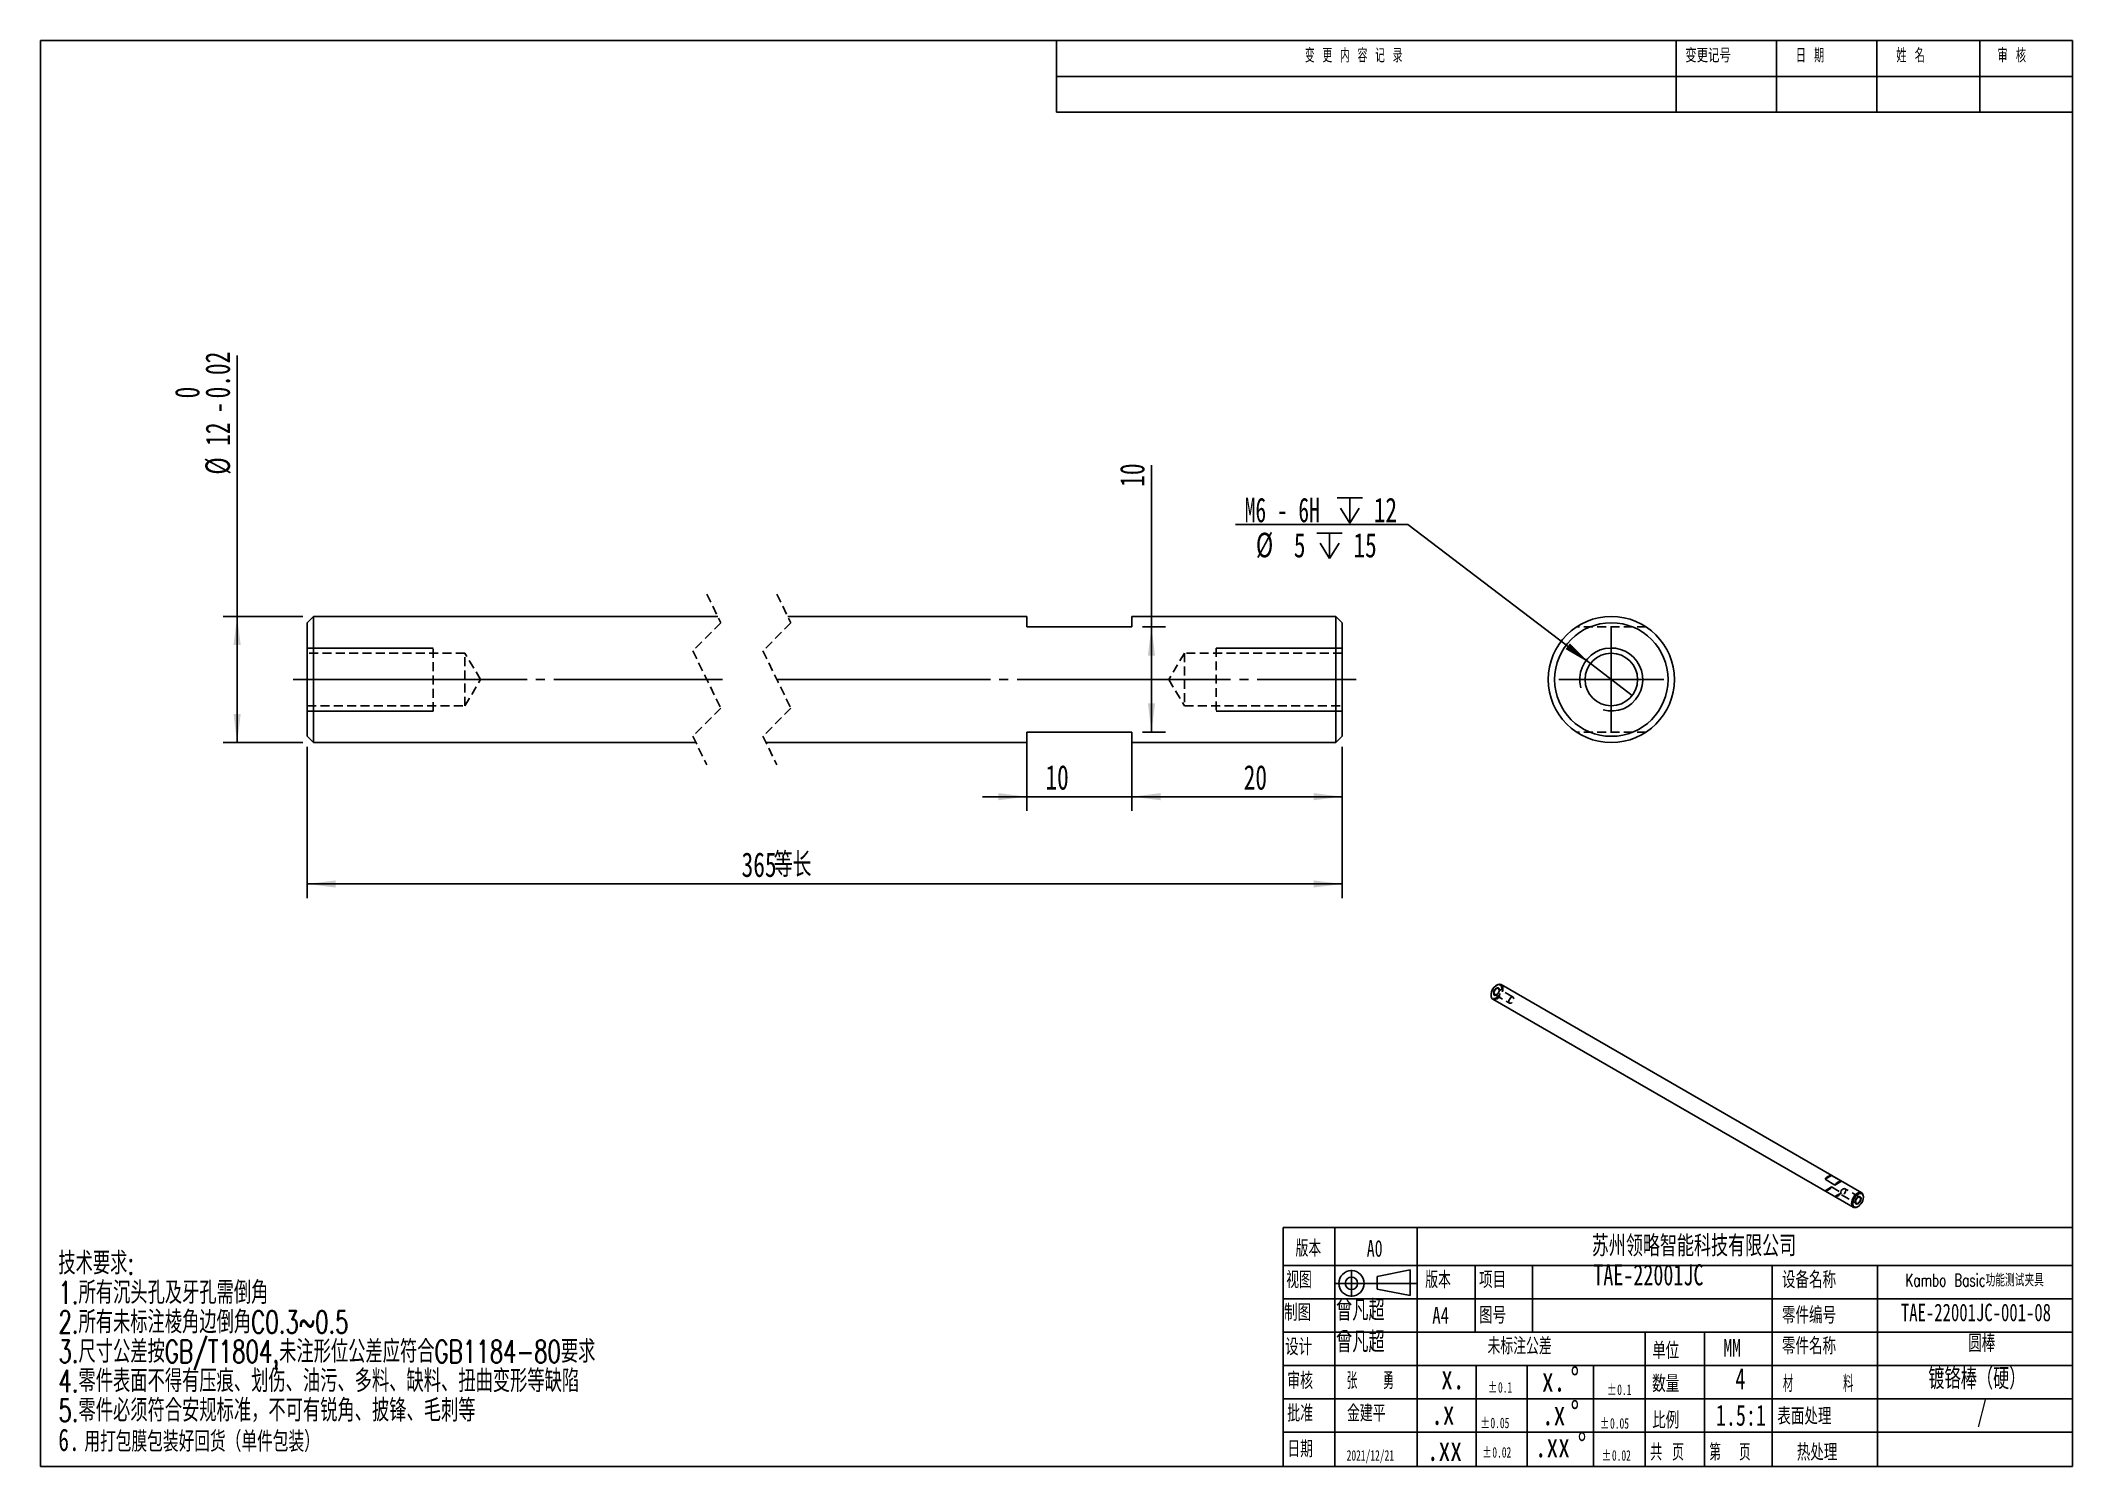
# Model space of a CAD drawing. Extents: x 2 to 292, y 3 to 207.
import ezdxf

# ---------------------------------------------------------------- set-up
doc = ezdxf.new("R2010")
doc.units = 0
for name, pattern in [('SLD-中心线', [34.29, 30.48, -1.27, 1.27, -1.27]), ('SLD-实线', [0]), ('SLD-虚线', [1.905, 1.27, -0.635])]:
    doc.linetypes.add(name, pattern=pattern)
doc.layers.get('0').update_dxf_attribs({"linetype": 'CONTINUOUS'})
for name, color, linetype in [('FORMAT', 7, 'SLD-实线'), ('图层1', 5, 'SLD-中心线'), ('图层7', 7, 'SLD-实线'), ('图框', 7, 'SLD-实线'), ('粗实线', 7, 'SLD-实线')]:
    doc.layers.add(name, color=color, linetype=linetype)
doc.styles.add('SLDTEXTSTYLE0', font='TXT', dxfattribs={"width": 0.7, "bigfont": 'bigfont'})
doc.styles.add('SLDTEXTSTYLE1', font='TXT', dxfattribs={"width": 0.736842, "bigfont": 'bigfont'})
doc.styles.add('SLDTEXTSTYLE10', font='TXT', dxfattribs={"width": 0.642857})
doc.styles.add('SLDTEXTSTYLE2', font='TXT', dxfattribs={"width": 0.7})
doc.styles.add('SLDTEXTSTYLE3', font='TXT', dxfattribs={"width": 0.663})
doc.styles.add('SLDTEXTSTYLE4', font='TXT', dxfattribs={"width": 0.559211, "bigfont": 'bigfont'})
doc.styles.add('SLDTEXTSTYLE5', font='TXT', dxfattribs={"width": 0.736842})
doc.styles.add('SLDTEXTSTYLE6', font='TXT', dxfattribs={"width": 0.629187, "bigfont": 'bigfont'})
doc.styles.add('SLDTEXTSTYLE7', font='TXT', dxfattribs={"width": 0.657895, "bigfont": 'bigfont'})
doc.styles.add('SLDTEXTSTYLE8', font='TXT', dxfattribs={"width": 0.618421, "bigfont": 'bigfont'})
doc.styles.add('SLDTEXTSTYLE9', font='TXT', dxfattribs={"width": 0.58, "bigfont": 'bigfont'})
doc.dimstyles.new('SLDDIMSTYLE0', dxfattribs={"dimtxt": 3.5, "dimasz": 4.08, "dimexe": 0, "dimexo": 0.0625, "dimgap": 0.875, "dimtad": 2, "dimlfac": 0.666667, "dimrnd": 1e-09, "dimzin": 12, "dimtxsty": 'SLDTEXTSTYLE2', "dimsah": 1, "dimcen": 0.09, "dimazin": 3, "dimtfac": 1, "dimtofl": 0, "dimtmove": 0, "dimatfit": 3, "dimtolj": 1, "dimtzin": 12})
doc.dimstyles.new('SLDDIMSTYLE1', dxfattribs={"dimtxt": 3.5, "dimasz": 4.08, "dimexe": 0, "dimexo": 0.0625, "dimgap": 0.875, "dimtad": 2, "dimlfac": 0.666667, "dimrnd": 1e-09, "dimzin": 12, "dimtxsty": 'SLDTEXTSTYLE2', "dimsah": 1, "dimcen": 0.09, "dimazin": 3, "dimtol": 1, "dimtm": 0.02, "dimtfac": 1, "dimtofl": 0, "dimtmove": 0, "dimatfit": 3, "dimtolj": 1})
doc.dimstyles.new('SLDDIMSTYLE2', dxfattribs={"dimtxt": 3.5, "dimasz": 4.08, "dimexe": 0, "dimexo": 0.0625, "dimgap": 0.875, "dimtad": 2, "dimlfac": 0.666667, "dimrnd": 1e-09, "dimzin": 12, "dimtxsty": 'SLDTEXTSTYLE2', "dimsah": 1, "dimcen": 0.09, "dimazin": 3, "dimtfac": 1, "dimtmove": 0, "dimatfit": 3, "dimtolj": 1, "dimtzin": 12})
doc.dimstyles.new('SLDDIMSTYLE3', dxfattribs={"dimtxt": 3.5, "dimasz": 4.08, "dimexe": 0, "dimexo": 0.0625, "dimgap": 0.875, "dimtad": 0, "dimtih": 1, "dimtoh": 1, "dimdec": 6, "dimlfac": 0.666667, "dimrnd": 1e-09, "dimzin": 12, "dimtxsty": 'SLDTEXTSTYLE2', "dimblk1": 'NONE', "dimsah": 1, "dimcen": 0, "dimazin": 3, "dimtfac": 1, "dimtmove": 0, "dimatfit": 3, "dimtolj": 1, "dimtzin": 12})

# ---------------------------------------------------------------- blocks, each defined once
blk = doc.blocks.new('SW_NOTE_0')
at = {"layer": '图层7', "color": 0, "char_height": 1.5, "attachment_point": 1, "style": 'SLDTEXTSTYLE3'}
for s, insert in [('%%p', (0, 1.93)), ('0.05', (1.44, 1.93))]:
    blk.add_mtext(s, dxfattribs=dict(at, insert=insert))
blk = doc.blocks.new('SW_NOTE_1')
at = {"layer": '图层7', "color": 0, "char_height": 1.5, "attachment_point": 1, "style": 'SLDTEXTSTYLE3'}
for s, insert in [('%%p', (0, 1.93)), ('0.02', (1.44, 1.93))]:
    blk.add_mtext(s, dxfattribs=dict(at, insert=insert))
blk = doc.blocks.new('SW_NOTE_2')
at = {"layer": '图层7', "color": 0, "char_height": 1.5, "attachment_point": 1, "style": 'SLDTEXTSTYLE3'}
for s, insert in [('%%p', (0, 1.93)), ('0.1', (1.44, 1.93))]:
    blk.add_mtext(s, dxfattribs=dict(at, insert=insert))
blk = doc.blocks.new('SW_NOTE_3')
at = {"layer": '图层7', "color": 0, "attachment_point": 1}
for s, insert, char_height, style in [('\\M+18B5A术\\M+19776\\M+18B81:', (0, 4.13), 3.2, 'SLDTEXTSTYLE0'), ('1.\\M+18F8A\\M+1974C沉头\\M+18D45\\M+18B79\\M+189E5\\M+18D45\\M+18EF9\\M+1937C\\M+18A70', (0, -0.07), 3.2, 'SLDTEXTSTYLE0'), ('2.\\M+18F8A\\M+1974C\\M+196A2标\\M+1928D棱\\M+18A70边\\M+1937C\\M+18A70C0.3~0.5', (0, -4.27), 3.2, 'SLDTEXTSTYLE0'), ('3.\\M+18EDA\\M+190A1\\M+18CF6\\M+18DB7\\M+188C2GB/T1804,\\M+196A2\\M+1928D\\M+18C60\\M+188CA\\M+18CF6\\M+18DB7应\\M+19584\\M+18D87GB1184-80\\M+19776\\M+18B81', (0, -8.47), 3.2, 'SLDTEXTSTYLE0'), ('4.\\M+197EB\\M+18C8F\\M+1955C\\M+196CA\\M+19573\\M+193BE\\M+1974C压\\M+18DAD\\M+18141划伤\\M+18141\\M+196FB污\\M+18141\\M+191BD\\M+197BF\\M+18141\\M+1E39E\\M+197BF\\M+18141扭\\M+18BC8变\\M+18C60\\M+19399\\M+1E39E\\M+1E89C', (0, -12.67), 3.2, 'SLDTEXTSTYLE0'), ('5.\\M+197EB\\M+18C8F\\M+1954B须\\M+19584\\M+18D87\\M+188C0规标\\M+18F79\\M+18143\\M+19573\\M+189C2\\M+1974C锐\\M+18A70\\M+18141\\M+194E2锋\\M+18141\\M+196D1\\M+18E68\\M+19399', (0, -16.87), 3.2, 'SLDTEXTSTYLE0'), ('6.', (0, -21.07), 3.2, 'SLDTEXTSTYLE2'), ('\\M+19770\\M+191C5\\M+195EF\\M+1968C\\M+195EF\\M+19195\\M+18D44\\M+189F1货\\M+18169单\\M+18C8F\\M+195EF\\M+19195\\M+1816A', (3.72, -21.47), 2.91042, 'SLDTEXTSTYLE0')]:
    blk.add_mtext(s, dxfattribs=dict(at, insert=insert, char_height=char_height, style=style))
blk = doc.blocks.new('SW_NOTE_4')
at = {"layer": '图层7', "color": 0, "char_height": 3.5, "attachment_point": 1, "style": 'SLDTEXTSTYLE2'}
for s, insert in [('.x', (0, 4.51)), ('%%d', (4.07, 4.51))]:
    blk.add_mtext(s, dxfattribs=dict(at, insert=insert))
blk = doc.blocks.new('SW_NOTE_5')
at = {"layer": '图层7', "color": 0, "char_height": 3.5, "attachment_point": 1, "style": 'SLDTEXTSTYLE2'}
for s, insert in [('x.', (0, 4.51)), ('%%d', (4.07, 4.51))]:
    blk.add_mtext(s, dxfattribs=dict(at, insert=insert))
blk = doc.blocks.new('SW_NOTE_6')
at = {"layer": '图层7', "color": 0, "char_height": 3.5, "attachment_point": 1, "style": 'SLDTEXTSTYLE2'}
for s, insert in [('.xx', (0, 4.51)), ('%%d', (6.11, 4.51))]:
    blk.add_mtext(s, dxfattribs=dict(at, insert=insert))
blk = doc.blocks.new('SW_NOTE_7')
at = {"layer": '图层7', "color": 0, "char_height": 1.5, "attachment_point": 1, "style": 'SLDTEXTSTYLE3'}
for s, insert in [('%%p', (0, 1.93)), ('0.1', (1.44, 1.93))]:
    blk.add_mtext(s, dxfattribs=dict(at, insert=insert))
blk = doc.blocks.new('SW_NOTE_8')
at = {"layer": '图层7', "color": 0, "char_height": 1.5, "attachment_point": 1, "style": 'SLDTEXTSTYLE3'}
for s, insert in [('%%p', (0, 1.93)), ('0.05', (1.44, 1.93))]:
    blk.add_mtext(s, dxfattribs=dict(at, insert=insert))
blk = doc.blocks.new('SW_NOTE_9')
at = {"layer": '图层7', "color": 0, "char_height": 1.5, "attachment_point": 1, "style": 'SLDTEXTSTYLE3'}
for s, insert in [('%%p', (0, 1.93)), ('0.02', (1.44, 1.93))]:
    blk.add_mtext(s, dxfattribs=dict(at, insert=insert))
blk = doc.blocks.new('_D')
at = {"layer": '图框', "color": 5}
for p, q in [((40.25, 105.79), (40.25, 84.21)), ((187.97, 105.79), (187.97, 84.21)), ((40.25, 86.21), (187.97, 86.21))]:
    blk.add_line(p, q, dxfattribs=at)
for points in [[(40.25, 86.21), (44.33, 85.7), (44.33, 86.72)], [(187.97, 86.21), (183.89, 86.72), (183.89, 85.7)]]:
    blk.add_solid(points, dxfattribs=at)
at = {"layer": '图框', "color": 5, "char_height": 3.5, "attachment_point": 1}
for s, insert, style in [('365', (102.25, 90.72), 'SLDTEXTSTYLE2'), ('\\M+19399长', (106.85, 90.72), 'SLDTEXTSTYLE0')]:
    blk.add_mtext(s, dxfattribs=dict(at, insert=insert, style=style))
blk = doc.blocks.new('_D_1')
at = {"layer": '图框', "color": 5}
for p, q in [((30.25, 124.39), (30.25, 161.65)), ((39.65, 124.39), (28.25, 124.39)), ((30.25, 124.39), (30.25, 106.39)), ((39.65, 106.39), (28.25, 106.39))]:
    blk.add_line(p, q, dxfattribs=at)
for points in [[(30.25, 124.39), (29.74, 120.31), (30.76, 120.31)], [(30.25, 106.39), (30.76, 110.47), (29.74, 110.47)]]:
    blk.add_solid(points, dxfattribs=at)
at = {"layer": '图框', "color": 5, "char_height": 3.5, "attachment_point": 1, "rotation": 90, "style": 'SLDTEXTSTYLE2'}
for s, insert in [('0.02', (25.72, 155.51)), ('0', (21.37, 155.51)), ('-', (25.72, 153.35)), ('12', (25.74, 148.74)), ('%%c', (25.72, 144.63))]:
    blk.add_mtext(s, dxfattribs=dict(at, insert=insert))
blk = doc.blocks.new('_D_2')
at = {"layer": '图框', "color": 5}
for p, q in [((157.97, 104.89), (157.97, 96.67)), ((187.97, 105.79), (187.97, 96.67)), ((157.97, 98.67), (187.97, 98.67))]:
    blk.add_line(p, q, dxfattribs=at)
for points in [[(157.97, 98.67), (162.05, 98.16), (162.05, 99.18)], [(187.97, 98.67), (183.89, 99.18), (183.89, 98.16)]]:
    blk.add_solid(points, dxfattribs=at)
at = {"layer": '图框', "color": 5, "insert": (173.92, 103.18), "char_height": 3.5, "attachment_point": 1, "style": 'SLDTEXTSTYLE2'}
blk.add_mtext('20', dxfattribs=at)
blk = doc.blocks.new('_D_3')
at = {"layer": '图框', "color": 5}
for p, q in [((142.97, 106.39), (142.97, 96.67)), ((157.97, 106.39), (157.97, 96.67)), ((142.97, 98.67), (136.62, 98.67)), ((157.97, 98.67), (142.97, 98.67)), ((157.97, 98.67), (164.32, 98.67))]:
    blk.add_line(p, q, dxfattribs=at)
for points in [[(142.97, 98.67), (138.89, 99.18), (138.89, 98.16)], [(157.97, 98.67), (162.05, 98.16), (162.05, 99.18)]]:
    blk.add_solid(points, dxfattribs=at)
at = {"layer": '图框', "color": 5, "insert": (145.62, 103.18), "char_height": 3.5, "attachment_point": 1, "style": 'SLDTEXTSTYLE2'}
blk.add_mtext('10', dxfattribs=at)
blk = doc.blocks.new('_D_4')
at = {"layer": '图框', "color": 5}
for p, q in [((160.76, 122.89), (160.76, 145.97)), ((159.47, 122.89), (162.76, 122.89)), ((160.76, 122.89), (160.76, 107.89)), ((159.47, 107.89), (162.76, 107.89))]:
    blk.add_line(p, q, dxfattribs=at)
for points in [[(160.76, 122.89), (160.25, 118.81), (161.27, 118.81)], [(160.76, 107.89), (161.27, 111.97), (160.25, 111.97)]]:
    blk.add_solid(points, dxfattribs=at)
at = {"layer": '图框', "color": 5, "insert": (156.25, 142.9), "char_height": 3.5, "attachment_point": 1, "rotation": 90, "style": 'SLDTEXTSTYLE2'}
blk.add_mtext('10', dxfattribs=at)
blk = doc.blocks.new('SW_SYMBOL_HOLE_DEPTH')
at = {"layer": '图框', "color": 0}
for p, q in [((0, 875), (800, 875)), ((400, 875), (400, 75)), ((100, 555), (400, 75)), ((700, 555), (400, 75))]:
    blk.add_line(p, q, dxfattribs=at)
blk = doc.blocks.new('_D_5')
at = {"layer": '图框', "color": 5}
for p, q in [((197.36, 137.53), (172.76, 137.53)), ((223.41, 117.66), (197.36, 137.53)), ((229.37, 113.12), (223.41, 117.66))]:
    blk.add_line(p, q, dxfattribs=at)
blk.add_solid([(223.41, 117.66), (220.47, 120.54), (219.86, 119.73)], dxfattribs=at)
at = {"layer": '图框', "color": 5, "xscale": 0.004511737089201878, "yscale": 0.004511737089201878, "zscale": 0.004511737089201878}
for p in [(187.27, 137.35), (184.37, 132.33)]:
    blk.add_blockref('SW_SYMBOL_HOLE_DEPTH', p, dxfattribs=at)
at = {"layer": '图框', "color": 5, "char_height": 3.5, "attachment_point": 1}
for s, insert, style in [('M6 - 6H', (174.07, 141.34), 'SLDTEXTSTYLE10'), ('12', (192.48, 141.34), 'SLDTEXTSTYLE2'), ('%%c', (175.66, 136.34), 'SLDTEXTSTYLE2'), ('5', (181.08, 136.32), 'SLDTEXTSTYLE2'), ('15', (189.58, 136.32), 'SLDTEXTSTYLE2')]:
    blk.add_mtext(s, dxfattribs=dict(at, insert=insert, style=style))
blk = doc.blocks.new('_NONE')
blk = doc.blocks.new('SW_CENTERMARKSYMBOL_0')
at = {"layer": '图框', "color": 0}
for p, q in [((0, 3.75), (0, 7.5)), ((0, 0), (0, 3.75)), ((-3.75, 0), (-7.5, 0)), ((0, 0), (-3.75, 0)), ((0, 0), (0, -3.75)), ((0, 0), (3.75, 0)), ((3.75, 0), (7.5, 0)), ((0, -3.75), (0, -7.5))]:
    blk.add_line(p, q, dxfattribs=at)

msp = doc.modelspace()

# ---------------------------------------------------------------- linework, layer by layer
at = {"color": 7, "linetype": 'SLD-虚线'}
for p, q in [((97.2892671, 127.5638945), (99.2892671, 123.4763945)), ((107.2892671, 127.5638945), (109.2892671, 123.4763945)), ((99.2892671, 123.4763945), (95.2892671, 119.4763945)), ((109.2892671, 123.4763945), (105.2892671, 119.4763945)), ((231.3665078, 122.8888944), (221.4166334, 122.8888944)), ((62.748731, 119.1388945), (40.2487301, 119.1388945)), ((58.2487442, 110.8888945), (58.2487442, 119.8888946)), ((62.748731, 115.3888945), (62.748731, 119.1388945)), ((65.0019654, 115.3888945), (62.748731, 119.1388945)), ((95.2892671, 119.4763945), (99.2892671, 111.3013945)), ((105.2892671, 119.4763945), (109.2892671, 111.3013945)), ((165.4726578, 119.1388945), (163.2194235, 115.3888945)), ((165.4726578, 119.1388945), (165.4726578, 111.6388946)), ((187.9726587, 119.1388945), (165.4726578, 119.1388945)), ((169.9726446, 119.8888946), (169.9726446, 110.8888945)), ((62.748731, 111.6388946), (62.748731, 115.3888945)), ((62.748731, 111.6388946), (65.0019654, 115.3888945)), ((163.2194235, 115.3888945), (165.4726578, 111.6388946)), ((40.2487301, 111.6388946), (62.748731, 111.6388946)), ((99.2892671, 111.3013945), (95.2892671, 107.3013945)), ((109.2892671, 111.3013945), (105.2892671, 107.3013945)), ((165.4726578, 111.6388946), (187.9726587, 111.6388946)), ((95.2892671, 107.3013945), (97.2892671, 103.2138945)), ((105.2892671, 107.3013945), (107.2892671, 103.2138945)), ((231.3665078, 107.8888947), (221.4166334, 107.8888947)), ((209.7455318, 70.4311547), (211.8668522, 69.2065425)), ((212.3668115, 70.0725914), (210.2454911, 71.2972036)), ((258.3168376, 43.2438682), (259.2549208, 43.7854121)), ((256.9026254, 42.427194), (257.8407085, 42.9687379)), ((258.3168376, 41.6107867), (256.9026254, 42.427194)), ((257.8407085, 42.9687379), (259.2549208, 42.1523305)), ((258.3168376, 41.6107867), (259.2549208, 42.1523305)), ((259.2430077, 41.8568701), (261.3643281, 40.6322579)), ((261.8642875, 41.4983067), (259.7429671, 42.7229189))]:
    msp.add_line(p, q, dxfattribs=at)
at = {"color": 7, "linetype": 'SLD-实线'}
for p, q in [((41.1487453, 124.3888946), (40.2487301, 123.4888947)), ((40.2487301, 115.3888945), (40.2487301, 123.4888947)), ((98.842793, 124.3888946), (41.1487453, 124.3888946)), ((41.1487453, 124.3888946), (41.1487453, 115.3888945)), ((142.972657, 124.3888946), (108.8427766, 124.3888946)), ((142.972657, 124.3888946), (142.972657, 122.8888944)), ((142.972657, 122.8888944), (157.9726426, 122.8888944)), ((187.0726435, 124.3888946), (157.9726426, 124.3888946)), ((157.9726426, 122.8888944), (157.9726426, 124.3888946)), ((187.9726587, 123.4888947), (187.0726435, 124.3888946)), ((187.0726435, 106.3888945), (187.0726435, 124.3888946)), ((187.9726587, 123.4888947), (187.9726587, 107.2888943)), ((40.2487301, 119.8888946), (58.2487442, 119.8888946)), ((187.9726587, 119.8888946), (169.9726446, 119.8888946)), ((40.2487301, 107.2888943), (40.2487301, 115.3888945)), ((41.1487453, 115.3888945), (41.1487453, 106.3888945)), ((40.2487301, 110.8888945), (58.2487442, 110.8888945)), ((187.9726587, 110.8888945), (169.9726446, 110.8888945)), ((157.9726426, 107.8888947), (142.972657, 107.8888947)), ((142.972657, 107.8888947), (142.972657, 106.3888945)), ((157.9726426, 106.3888945), (157.9726426, 107.8888947)), ((40.2487301, 107.2888943), (41.1487453, 106.3888945)), ((41.1487453, 106.3888945), (95.7357444, 106.3888945)), ((105.7357504, 106.3888945), (142.972657, 106.3888945)), ((157.9726426, 106.3888945), (187.0726435, 106.3888945)), ((187.0726435, 106.3888945), (187.9726587, 107.2888943)), ((209.2318361, 70.4233188), (209.2318376, 70.325349)), ((209.4804145, 69.7759352), (260.9295023, 40.075009)), ((210.0802278, 71.7949632), (209.9953873, 71.7459716)), ((262.1294048, 42.1535262), (210.6803169, 71.8544525)), ((256.9026254, 44.0602756), (257.8407085, 44.6018195)), ((256.9026254, 44.0602756), (258.3168376, 43.2438682)), ((259.2549208, 43.7854121), (257.8407085, 44.6018195)), ((262.3779832, 41.5061427), (262.3779817, 41.6041125)), ((261.5295915, 40.1344982), (261.6144319, 40.1834898))]:
    msp.add_line(p, q, dxfattribs=at)
at = {"color": 7, "linetype": 'SLD-虚线', "flags": 128}
for points in [[(209.9953873, 71.7459716), (210.0875623, 71.7927533), (210.2663144, 71.8450676), (210.4293285, 71.8403763), (210.5671306, 71.778952), (210.6717124, 71.6643643), (210.7369957, 71.5032728), (210.7591868, 71.3050395), (210.7369957, 71.081185), (210.6717124, 70.844719), (210.5671306, 70.6093838), (210.4293285, 70.3888565), (210.2663144, 70.1959532), (210.0875623, 70.0418847), (209.9034606, 69.935605), (209.7247084, 69.8832907), (209.5616944, 69.887982), (209.4238922, 69.9494063), (209.3193105, 70.063994), (209.2540271, 70.2250855), (209.2318361, 70.4233188), (209.2318361, 70.4233188)], [(209.4804145, 69.7759352), (209.5513171, 69.7437038), (209.7122031, 69.7198447), (209.8915504, 69.750911), (210.0803657, 69.8353449), (210.269181, 69.9689125), (210.4485283, 70.1449162), (210.6094143, 70.3545303), (210.7437717, 70.5872441), (210.8448631, 70.8313882), (210.9076194, 71.0747203), (210.9288938, 71.3050387), (210.9076194, 71.5107942), (210.8448631, 71.6816693), (210.7437717, 71.8090958), (210.6803169, 71.8544525)], [(209.6419581, 70.6600771), (209.6632799, 70.8120227), (209.7246738, 70.9702591), (209.8187348, 71.1157007), (209.9341175, 71.2308051), (210.0569053, 71.301689), (210.1722881, 71.3198027), (210.2663491, 71.2829615), (210.327743, 71.195609), (210.3490648, 71.0682812), (210.327743, 70.9163356), (210.2663491, 70.7580992), (210.1722881, 70.6126576), (210.0569053, 70.4975532), (209.9341175, 70.4266693), (209.8187348, 70.4085556), (209.7246738, 70.4453968), (209.6632799, 70.5327493), (209.6419581, 70.6600771)], [(211.7632785, 69.4354649), (211.7846004, 69.5874105), (211.8459943, 69.7456469), (211.9400552, 69.8910885), (212.055438, 70.0061929), (212.1782258, 70.0770768), (212.2936086, 70.0951905), (212.3876695, 70.0583493), (212.4490634, 69.9709968), (212.4703853, 69.843669), (212.4490634, 69.6917234), (212.3876695, 69.533487), (212.2936086, 69.3880454), (212.1782258, 69.272941), (212.055438, 69.2020571), (211.9400552, 69.1839434), (211.8459943, 69.2207846), (211.7846004, 69.3081371), (211.7632785, 69.4354649)], [(259.8465408, 42.4939965), (259.8252189, 42.6213244), (259.763825, 42.7086769), (259.6697641, 42.7455181), (259.5543813, 42.7274043), (259.4315935, 42.6565204), (259.3162107, 42.541416), (259.2221498, 42.3959744), (259.1607559, 42.237738), (259.139434, 42.0857925), (259.1607559, 41.9584646), (259.2221498, 41.8711121), (259.3162107, 41.834271), (259.4315935, 41.8523847), (259.5543813, 41.9232686), (259.6697641, 42.038373), (259.763825, 42.1838146), (259.8252189, 42.342051), (259.8465408, 42.4939965)]]:
    msp.add_lwpolyline(points, dxfattribs=at)
at = {"color": 7, "linetype": 'SLD-实线', "flags": 128}
for points in [[(210.6803169, 71.8544525), (210.6094143, 71.8866839), (210.4485283, 71.9105429), (210.269181, 71.8794767), (210.0803657, 71.7950428), (209.8915504, 71.6614752), (209.7122031, 71.4854715), (209.5513171, 71.2758573), (209.4169597, 71.0431435), (209.3158683, 70.7989994), (209.253112, 70.5556673), (209.2318376, 70.325349)], [(209.9955121, 70.3742543), (210.1578709, 70.5052753), (210.2955121, 70.6909361), (210.387481, 70.9029716), (210.4197762, 71.1091012), (210.387481, 71.2779436), (210.2955121, 71.383794), (210.1578709, 71.4105377), (209.9955121, 71.3541032), (209.8331533, 71.2230822), (209.6955121, 71.0374214), (209.6035432, 70.8253859), (209.5712481, 70.6192563), (209.6035432, 70.450414), (209.6955121, 70.3445635), (209.8331533, 70.3178198), (209.9955121, 70.3742543)], [(261.5295915, 40.1344982), (261.5294536, 40.1344186), (261.3406383, 40.0499848), (261.161291, 40.0189185), (261.0004049, 40.0427775), (260.8660476, 40.1203656), (260.7649562, 40.2477921), (260.7021998, 40.4186673), (260.6809254, 40.6244227), (260.7021998, 40.8547411), (260.7649562, 41.0980732), (260.8660476, 41.3422173), (261.0004049, 41.5749311), (261.161291, 41.7845453), (261.3406383, 41.9605489), (261.5294536, 42.0941166), (261.7182689, 42.1785504), (261.8976161, 42.2096167), (262.0585022, 42.1857577), (262.1928596, 42.1081696), (262.293951, 41.9807431), (262.3567073, 41.8098679), (262.3779817, 41.6041125), (262.3779817, 41.6041125)], [(262.3779832, 41.5061427), (262.3557921, 41.704376), (262.2905088, 41.8654674), (262.185927, 41.9800551), (262.0481248, 42.0414795), (261.8851108, 42.0461707), (261.7063587, 41.9938564), (261.5222569, 41.8875768), (261.3435048, 41.7335083), (261.1804908, 41.540605), (261.0426886, 41.3200776), (260.9381069, 41.0847425), (260.8728235, 40.8482764), (260.8506325, 40.6244219), (260.8728235, 40.4261886), (260.9381069, 40.2650971), (261.0426886, 40.1505095), (261.1804908, 40.0890851), (261.3435048, 40.0843938), (261.5222569, 40.1367081), (261.7063587, 40.2429878), (261.8851108, 40.3970563), (262.0481248, 40.5899596), (262.185927, 40.810487), (262.2905088, 41.0458221), (262.3557921, 41.2822882), (262.3779832, 41.5061427)], [(261.6143071, 40.5753582), (261.4519483, 40.5189237), (261.3143071, 40.5456674), (261.2223383, 40.6515179), (261.1900431, 40.8203602), (261.2223383, 41.0264898), (261.3143071, 41.2385253), (261.4519483, 41.4241861), (261.6143071, 41.5552072), (261.776666, 41.6116416), (261.9143071, 41.5848979), (262.006276, 41.4790475), (262.0385712, 41.3102051), (262.006276, 41.1040755), (261.9143071, 40.8920401), (261.776666, 40.7063792), (261.6143071, 40.5753582)], [(261.9678612, 41.2693843), (261.9465393, 41.3967122), (261.8851454, 41.4840647), (261.7910845, 41.5209058), (261.6757017, 41.5027921), (261.5529139, 41.4319082), (261.4375311, 41.3168038), (261.3434702, 41.1713622), (261.2820763, 41.0131258), (261.2607544, 40.8611803), (261.2820763, 40.7338524), (261.3434702, 40.6464999), (261.4375311, 40.6096587), (261.5529139, 40.6277725), (261.6757017, 40.6986564), (261.7910845, 40.8137608), (261.8851454, 40.9592024), (261.9465393, 41.1174388), (261.9678612, 41.2693843)]]:
    msp.add_lwpolyline(points, dxfattribs=at)
at = {"color": 7, "linetype": 'SLD-实线'}
for radius in [9, 8.1, 3.75]:
    msp.add_circle((226.3915706, 115.3888945), radius, dxfattribs=at)
for centre, radius, start, end in [((226.3915706, 115.3888945), 4.5, 255, 195), ((226.3915706, 115.3888945), 4.5, 255, 195), ((209.8180479, 70.2596342), 0.5898822, 173.603785283, 235.084036189), ((210.8678965, 70.360562), 1.6372636, 122.20207892, 177.80329805), ((257.842963, 43.5146504), 1.0871714, 90.118812974, 149.875810493), ((259.2571752, 42.6982431), 1.0871714, 90.118812974, 149.875810493)]:
    msp.add_arc(centre, radius, start, end, dxfattribs=at)
at = {"color": 7, "linetype": 'SLD-虚线'}
for centre, radius, start, end in [((256.9003709, 43.514363), 1.0871714, 270.118812974, 329.875810493), ((258.3145832, 42.6979557), 1.0871714, 270.118812974, 329.875810493), ((260.5483755, 41.6806319), 1.8312056, 302.400256202, 357.605120767)]:
    msp.add_arc(centre, radius, start, end, dxfattribs=at)
at = {"layer": 'FORMAT'}
for p, q in [((186.9105351, 37.1977449), (186.9105351, 3.0959698)), ((198.6607635, 37.1977449), (198.6607635, 3.0959698)), ((179.5525736, 31.7584837), (292.2033553, 31.7584837)), ((192.9512563, 30.2008296), (197.6888044, 31.1259294)), ((192.9512563, 28.3841362), (192.9512563, 30.2008296)), ((197.6888044, 31.1259294), (197.6888044, 27.4590364)), ((206.9514148, 31.7584837), (206.9514148, 22.2446521)), ((215.1545213, 31.7584837), (215.1545213, 22.2446521)), ((249.3619467, 31.7584837), (249.3619467, 3.0959698)), ((264.3995419, 31.7584837), (264.3995419, 3.0959698)), ((179.5525736, 27.0015679), (292.2033553, 27.0015679)), ((192.9512563, 28.3841362), (197.6888044, 27.4590364)), ((179.5525736, 22.2446521), (292.2033553, 22.2446521)), ((231.2090054, 22.2446521), (231.2090054, 3.0959698)), ((239.6899853, 3.0959698), (239.6899853, 22.2446521)), ((179.5525736, 17.4877363), (292.2033553, 17.4877363)), ((207.1022536, 17.4877363), (207.1022536, 3.0959698)), ((214.3711539, 17.4877363), (214.3711539, 3.0959698)), ((223.838208, 17.4877363), (223.838208, 3.0959698)), ((179.5525736, 12.7308205), (292.2033553, 12.7308205)), ((179.5525736, 7.9739047), (292.2033553, 7.9739047))]:
    msp.add_line(p, q, dxfattribs=at)
at = {"layer": 'FORMAT', "linetype": 'SLD-中心线'}
for p, q in [((186.9105351, 29.2126005), (198.517706, 29.2126005)), ((189.3022528, 31.1210251), (189.3022528, 27.304176))]:
    msp.add_line(p, q, dxfattribs=at)
at = {"layer": 'FORMAT'}
for radius in [1.8126562, 0.8875564]:
    msp.add_circle((189.3022528, 29.2126005), radius, dxfattribs=at)
at = {"layer": '图层7', "color": 5}
for p, q in [((147.2033543, 206.5709215), (147.2033543, 196.3543354)), ((235.6318287, 206.5709215), (235.6318287, 196.3543354)), ((249.9617522, 206.5709215), (249.9617522, 196.3543354)), ((264.2916757, 206.5709215), (264.2916757, 196.3543354)), ((279.003861, 206.5709215), (279.003861, 196.3543354)), ((147.2033543, 201.4420828), (292.2033553, 201.4420828)), ((147.2033543, 196.3543354), (292.2033553, 196.3543354))]:
    msp.add_line(p, q, dxfattribs=at)
at = {"layer": '图框', "color": 5, "linetype": 'SLD-中心线'}
for p, q in [((41.1487453, 115.3888945), (38.2487409, 115.3888945)), ((41.1487453, 115.3888945), (99.5158487, 115.3888945)), ((107.2892635, 115.3888945), (189.9726479, 115.3888945))]:
    msp.add_line(p, q, dxfattribs=at)
at = {"layer": '粗实线', "color": 5}
for p, q in [((2.2033534, 206.5709215), (2.2033534, 3.0959698)), ((2.2033534, 206.5709215), (292.2033553, 206.5709215)), ((292.2033553, 206.5709215), (292.2033553, 3.0959698)), ((2.2033534, 3.0959698), (292.2033553, 3.0959698))]:
    msp.add_line(p, q, dxfattribs=at)
at = {"layer": '粗实线'}
for q in [(179.5525736, 3.0959698), (292.2033553, 37.1977449)]:
    msp.add_line((179.5525736, 37.1977449), q, dxfattribs=at)

# ---------------------------------------------------------------- block references
at = {"layer": '图层7', "color": 5}
msp.add_blockref('SW_NOTE_3', (4.7282081, 29.5618195), dxfattribs=at)
at = {"layer": '图层7'}
for name, p in [('SW_NOTE_5', (216.5009636, 12.755593)), ('SW_NOTE_2', (208.7805365, 13.1842806)), ('SW_NOTE_7', (225.7939686, 12.8604541)), ('SW_NOTE_4', (216.5009636, 7.9479469)), ('SW_NOTE_0', (207.6992864, 8.1175146)), ('SW_NOTE_8', (224.7725535, 8.0528081)), ('SW_NOTE_1', (207.9701196, 3.9175136)), ('SW_NOTE_6', (215.4825608, 3.3728174)), ('SW_NOTE_9', (225.0433868, 3.4776785))]:
    msp.add_blockref(name, p, dxfattribs=at)
at = {"layer": '图框', "color": 5}
msp.add_blockref('SW_CENTERMARKSYMBOL_0', (226.3915706, 115.3888945), dxfattribs=at)

# ---------------------------------------------------------------- texts
at = {"layer": 'FORMAT', "char_height": 2.38125, "attachment_point": 2, "style": 'SLDTEXTSTYLE0'}
for s, insert in [('\\M+194C5\\M+1967B', (183.1501998, 35.3947526)), ('\\M+196A2标\\M+1928D\\M+18CF6\\M+18DB7', (213.3035917, 21.4526778))]:
    msp.add_mtext(s, dxfattribs=dict(at, insert=insert))
at = {"layer": 'FORMAT', "color": 5, "insert": (192.6183055, 35.3947527), "char_height": 2.38125, "attachment_point": 2, "style": 'SLDTEXTSTYLE2'}
msp.add_mtext('A0', dxfattribs=at)
at = {"layer": '图层1'}
for s, insert, char_height, attachment_point, style in [('TAE-22001JC', (231.6854984, 31.9276635), 3, 2, 'SLDTEXTSTYLE2'), ('Kambo Basic\\M+18CF7\\M+1945C测试夹\\M+18BEF', (278.2525192, 30.5774491), 1.8, 2, 'SLDTEXTSTYLE0'), ('\\M+1915C\\M+1967D\\M+192B4', (187.1100435, 26.8774311), 3, 1, 'SLDTEXTSTYLE0'), ('TAE-22001JC-001-08', (278.4425151, 26.3148418), 2.5, 2, 'SLDTEXTSTYLE2'), ('\\M+1915C\\M+1967D\\M+192B4', (187.1100435, 22.3486825), 3, 1, 'SLDTEXTSTYLE0'), ('圆\\M+1965F', (279.261716, 21.9104072), 2.5, 2, 'SLDTEXTSTYLE0'), ('镀铬\\M+1965F\\M+18169\\M+18D64\\M+1816A', (278.5745153, 17.1055307), 3, 2, 'SLDTEXTSTYLE0'), ('4', (244.8218176, 17.1055306), 3, 2, 'SLDTEXTSTYLE2'), ('1.5:1', (244.8926511, 11.8970944), 3, 2, 'SLDTEXTSTYLE2'), ('/', (279.3029558, 12.4618011), 3, 2, 'SLDTEXTSTYLE2')]:
    msp.add_mtext(s, dxfattribs=dict(at, insert=insert, char_height=char_height, attachment_point=attachment_point, style=style))
at = {"layer": '图层7', "color": 5, "char_height": 2, "attachment_point": 1}
for s, insert, style in [('变 \\M+18D58 \\M+193E0 \\M+19765 记 录', (182.6641132, 205.4556247), 'SLDTEXTSTYLE6'), ('变\\M+18D58记\\M+18D86', (236.9584455, 205.4556247), 'SLDTEXTSTYLE1'), ('\\M+193FA \\M+18AFA', (252.7188513, 205.4556247), 'SLDTEXTSTYLE7'), ('\\M+190A9 \\M+196BC', (267.0832036, 205.4556247), 'SLDTEXTSTYLE7'), ('审 \\M+18A6A', (281.5173151, 205.4556247), 'SLDTEXTSTYLE7')]:
    msp.add_mtext(s, dxfattribs=dict(at, insert=insert, style=style))
at = {"layer": '图层7', "attachment_point": 1}
for s, insert, char_height, style in [('苏\\M+18F42领\\M+197AA\\M+19271\\M+1945C\\M+189C8\\M+18B5A\\M+1974C\\M+18CC0\\M+18CF6\\M+18E69', (223.6076688, 36.0650716), 3, 'SLDTEXTSTYLE1'), ('视图', (179.9881534, 30.9073446), 2.38125, 'SLDTEXTSTYLE0'), ('\\M+194C5\\M+1967B', (199.8332749, 30.9073446), 2.38125, 'SLDTEXTSTYLE0'), ('项\\M+196DA', (207.5176199, 30.9073446), 2.38125, 'SLDTEXTSTYLE1'), ('设备\\M+196BC\\M+18FCC', (250.753362, 30.9073446), 2.38125, 'SLDTEXTSTYLE1'), ('\\M+190A7图', (179.6706535, 26.2451364), 2.38125, 'SLDTEXTSTYLE1'), ('\\M+197EB\\M+18C8F编\\M+18D86', (250.753362, 25.8571123), 2.38125, 'SLDTEXTSTYLE1'), ('A4', (200.8408963, 25.8571123), 2.38125, 'SLDTEXTSTYLE5'), ('图\\M+18D86', (207.5176199, 25.8571123), 2.38125, 'SLDTEXTSTYLE1'), ('设计', (179.8294035, 21.3283637), 2.38125, 'SLDTEXTSTYLE1'), ('单\\M+188CA', (232.2297841, 20.8039702), 2.38125, 'SLDTEXTSTYLE1'), ('MM', (242.394872, 21.2616998), 2.5, 'SLDTEXTSTYLE5'), ('\\M+197EB\\M+18C8F\\M+196BC\\M+18FCC', (250.753362, 21.4526778), 2.38125, 'SLDTEXTSTYLE1'), ('审\\M+18A6A', (180.1469034, 16.5082482), 2.38125, 'SLDTEXTSTYLE0'), ('张   \\M+19745', (188.6177359, 16.5082482), 2.38125, 'SLDTEXTSTYLE9'), ('x.', (202.1096638, 17.5911565), 3.5, 'SLDTEXTSTYLE2'), ('\\M+19094\\M+197CA', (232.2297841, 16.0852117), 2.38125, 'SLDTEXTSTYLE1'), ('\\M+18DDE      \\M+197BF', (250.8856531, 16.0852117), 2.38125, 'SLDTEXTSTYLE4'), ('\\M+194E1\\M+18F79', (180.1469034, 11.8638721), 2.38125, 'SLDTEXTSTYLE0'), ('\\M+18BE0\\M+18C9A\\M+195BD', (188.6777351, 11.8638721), 2.38125, 'SLDTEXTSTYLE0'), ('.x', (200.6836528, 12.5243905), 3.5, 'SLDTEXTSTYLE2'), ('\\M+1955C\\M+196CA处\\M+1979D', (250.0935217, 11.4414823), 2.38125, 'SLDTEXTSTYLE1'), ('\\M+194E4\\M+197E1', (232.2297841, 10.8767756), 2.38125, 'SLDTEXTSTYLE1'), ('\\M+193FA\\M+18AFA', (180.1469034, 6.7635277), 2.38125, 'SLDTEXTSTYLE0'), ('.xx', (200.0728581, 7.3845543), 3.5, 'SLDTEXTSTYLE2'), ('\\M+18BA4 页', (231.9371883, 6.301646), 2.38125, 'SLDTEXTSTYLE7'), ('\\M+191E6  页', (240.4032064, 6.301646), 2.38125, 'SLDTEXTSTYLE8'), ('热处\\M+1979D', (252.8700889, 6.301646), 2.38125, 'SLDTEXTSTYLE1'), ('2021/12/21', (188.6177359, 5.4112801), 1.5, 'SLDTEXTSTYLE3')]:
    msp.add_mtext(s, dxfattribs=dict(at, insert=insert, char_height=char_height, style=style))

# ---------------------------------------------------------------- dimensions: what is measured, and where the dimension line sits
at = {"layer": '图框', "color": 5}
dim = msp.add_linear_dim(base=(30.2487372, 106.3888945), p1=(41.1487372, 124.3888945), p2=(41.1487372, 106.3888945), angle=90, text='%%c<>', dimstyle='SLDDIMSTYLE1', dxfattribs=at)
dim.commit()
dim.dimension.update_dxf_attribs({"geometry": '_D_1', "text_midpoint": (30.2487372, 153.1383299), "dimtype": 160})
dim = msp.add_linear_dim(base=(160.7586327, 107.8888945), p1=(157.9726516, 122.8888945), p2=(157.9726516, 107.8888945), angle=90, dimstyle='SLDDIMSTYLE0', dxfattribs=at)
dim.commit()
dim.dimension.update_dxf_attribs({"geometry": '_D_4', "text_midpoint": (160.7586327, 144.4364401), "dimtype": 160})
dim = msp.add_diameter_dim_2p(p1=(229.373614, 113.1151493), p2=(223.4095273, 117.6626398), text=' M6 - 6H {\\fGDT;x} 12\\P%%c 5 {\\fGDT;x} 15\\P', dimstyle='SLDDIMSTYLE3', override={"dimpost": '<>'}, dxfattribs=at)
dim.commit()
dim.dimension.update_dxf_attribs({"geometry": '_D_5', "text_midpoint": (184.2634739, 136.8269471), "dimtype": 163})
for base, p1, p2, dimstyle, picture, middle in [((142.9726516, 98.667091), (157.9726516, 107.8888945), (142.9726516, 107.8888945), 'SLDDIMSTYLE2', '_D_3', (147.1516233, 98.667091)), ((187.9726516, 98.667091), (157.9726516, 106.3888945), (187.9726516, 107.2888945), 'SLDDIMSTYLE0', '_D_2', (175.4582125, 98.667091))]:
    dim = msp.add_linear_dim(base=base, p1=p1, p2=p2, dimstyle=dimstyle, dxfattribs=at)
    dim.commit()
    dim.dimension.update_dxf_attribs({"geometry": picture, "text_midpoint": middle, "dimtype": 160})
dim = msp.add_linear_dim(base=(187.9726516, 86.2098608), p1=(40.2487372, 107.2888945), p2=(187.9726516, 107.2888945), text='365等长', dimstyle='SLDDIMSTYLE0', dxfattribs=at)
dim.commit()
dim.dimension.update_dxf_attribs({"geometry": '_D', "text_midpoint": (107.6159201, 86.2098608), "dimtype": 160})

doc.saveas('drawing.dxf')
